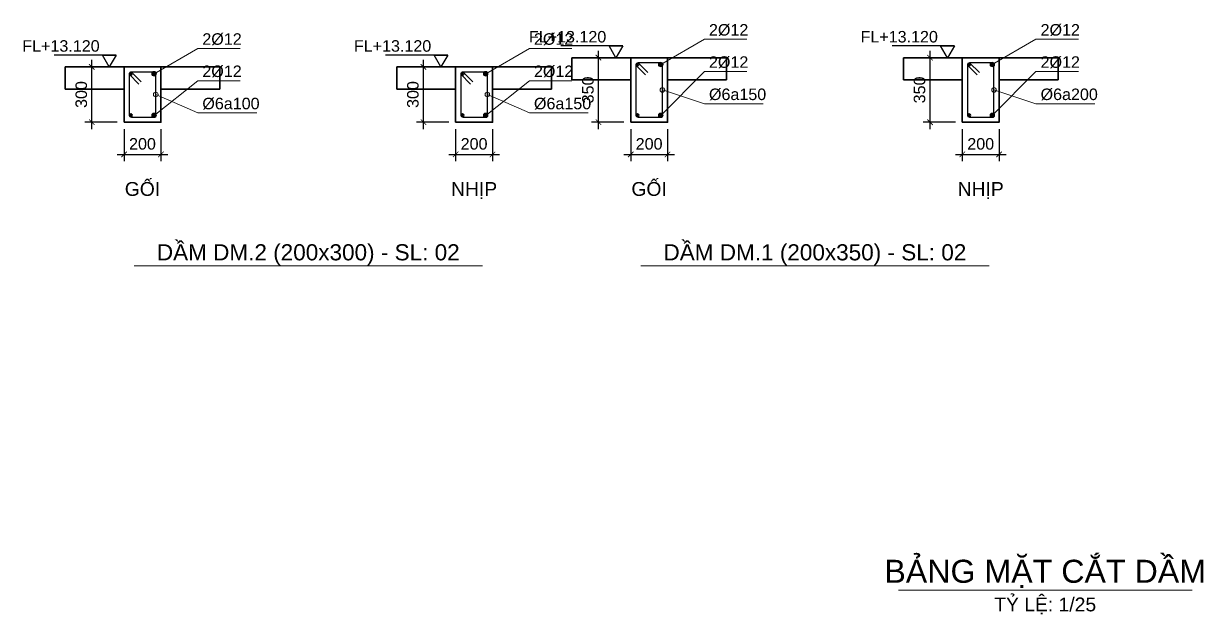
# Model space of a CAD drawing. Header units: millimetres. Extents: x 0 to 198549, y -2709 to 29882.
# Drawn here: x 127618 to 134022, y -1155 to 2052 of the extents above; entities that cross this region are included whole.
import ezdxf
from ezdxf.enums import TextEntityAlignment as Align

# ---------------------------------------------------------------- set-up
doc = ezdxf.new("R2010")
doc.units = ezdxf.units.MM
doc.header["$LTSCALE"] = 40
for name, color, linetype, lineweight in [('S-ANNO-DIMS', 1, 'Continuous', 18), ('S-ANNO-SYMB', 7, 'Continuous', 25), ('S-ANNO-TEXT', 7, 'Continuous', 18), ('S-CONC', 7, 'Continuous', 35), ('S-REBR', 1, 'Continuous', 50), ('S-REBR-STIR', 3, 'Continuous', 25)]:
    doc.layers.add(name, color=color, linetype=linetype, lineweight=lineweight)
doc.styles.add('MCP-ARIAL', font='arial.ttf')
doc.dimstyles.new('MCP-1-25', dxfattribs={"dimscale": 25, "dimtxt": 2.5, "dimasz": 1.2, "dimexe": 1.5, "dimexo": 1.5, "dimgap": 1, "dimtad": 1, "dimdec": 0, "dimdsep": 46, "dimtxsty": 'MCP-ARIAL', "dimblk": 'ARCHTICK', "dimblk1": 'ARCHTICK', "dimblk2": 'ARCHTICK', "dimcen": 0.09, "dimdle": 1.5, "dimclrd": 256, "dimclre": 256, "dimclrt": 256, "dimadec": 0, "dimazin": 0, "dimtfac": 1, "dimtdec": 4, "dimtix": 1, "dimtmove": 2, "dimatfit": 3, "dimfxl": 1, "dimtolj": 1, "dimtzin": 0, "dimarcsym": 0})

# ---------------------------------------------------------------- blocks, each defined once
blk = doc.blocks.new('_ArchTick')
at = {"color": 0, "linetype": 'ByBlock', "const_width": 0.15}
blk.add_lwpolyline([(-0.5, -0.5), (0.5, 0.5)], dxfattribs=at)
blk = doc.blocks.new('*D80')
at = {"layer": 'Defpoints', "color": 0, "transparency": 16777216}
for p in [(128163.7, 1516.7), (128363.7, 1516.7), (128363.7, 1341.7)]:
    blk.add_point(p, dxfattribs=at)
at = {"layer": 'S-ANNO-DIMS', "lineweight": -2, "transparency": 16777216}
for p, q in [((128163.7, 1479.2), (128163.7, 1304.2)), ((128363.7, 1479.2), (128363.7, 1304.2)), ((128126.2, 1341.7), (128401.2, 1341.7))]:
    blk.add_line(p, q, dxfattribs=at)
at = {"layer": 'S-ANNO-DIMS', "lineweight": -2, "transparency": 16777216, "xscale": 30, "yscale": 30, "zscale": 30, "rotation": 180}
blk.add_blockref('_ArchTick', (128163.7, 1341.7), dxfattribs=at)
at = {"layer": 'S-ANNO-DIMS', "lineweight": -2, "transparency": 16777216, "xscale": 30, "yscale": 30, "zscale": 30}
blk.add_blockref('_ArchTick', (128363.7, 1341.7), dxfattribs=at)
at = {"layer": 'S-ANNO-DIMS', "transparency": 16777216, "insert": (128263.7, 1398.6), "char_height": 62.5, "attachment_point": 5, "style": 'MCP-ARIAL'}
blk.add_mtext('\\A1;200', dxfattribs=at)
blk = doc.blocks.new('*D81')
at = {"layer": 'Defpoints', "color": 0, "transparency": 16777216}
for p in [(127988.7, 1816.7), (128163.7, 1816.7), (128163.7, 1516.7)]:
    blk.add_point(p, dxfattribs=at)
at = {"layer": 'S-ANNO-DIMS', "lineweight": -2, "transparency": 16777216}
for p, q in [((128126.2, 1816.7), (127951.2, 1816.7)), ((127988.7, 1479.2), (127988.7, 1854.2)), ((128126.2, 1516.7), (127951.2, 1516.7))]:
    blk.add_line(p, q, dxfattribs=at)
at = {"layer": 'S-ANNO-DIMS', "lineweight": -2, "transparency": 16777216, "xscale": 30, "yscale": 30, "zscale": 30}
for p, rotation in [((127988.7, 1816.7), 90), ((127988.7, 1516.7), 270)]:
    blk.add_blockref('_ArchTick', p, dxfattribs=dict(at, rotation=rotation))
at = {"layer": 'S-ANNO-DIMS', "transparency": 16777216, "insert": (127931.7, 1666.7), "char_height": 62.5, "attachment_point": 5, "rotation": 90, "style": 'MCP-ARIAL'}
blk.add_mtext('\\A1;300', dxfattribs=at)
blk = doc.blocks.new('MCP_COTE_TRAI')
blk.add_line((1.5, 2.55), (-12, 2.55))
blk.add_lwpolyline([(0, 0), (-1.5, 2.55), (1.5, 2.55)], close=True)
at = {"style": 'MCP-ARIAL'}
blk.add_attdef('COTE', text='', height=2.5, dxfattribs=at).set_placement((-2.1, 3.3), align=Align.RIGHT)
blk = doc.blocks.new('*D82')
at = {"layer": 'Defpoints', "color": 0, "transparency": 16777216}
for p in [(129963.7, 1516.7), (130163.7, 1516.7), (130163.7, 1341.7)]:
    blk.add_point(p, dxfattribs=at)
at = {"layer": 'S-ANNO-DIMS', "lineweight": -2, "transparency": 16777216}
for p, q in [((129963.7, 1479.2), (129963.7, 1304.2)), ((130163.7, 1479.2), (130163.7, 1304.2)), ((129926.2, 1341.7), (130201.2, 1341.7))]:
    blk.add_line(p, q, dxfattribs=at)
at = {"layer": 'S-ANNO-DIMS', "lineweight": -2, "transparency": 16777216, "xscale": 30, "yscale": 30, "zscale": 30, "rotation": 180}
blk.add_blockref('_ArchTick', (129963.7, 1341.7), dxfattribs=at)
at = {"layer": 'S-ANNO-DIMS', "lineweight": -2, "transparency": 16777216, "xscale": 30, "yscale": 30, "zscale": 30}
blk.add_blockref('_ArchTick', (130163.7, 1341.7), dxfattribs=at)
at = {"layer": 'S-ANNO-DIMS', "transparency": 16777216, "insert": (130063.7, 1398.6), "char_height": 62.5, "attachment_point": 5, "style": 'MCP-ARIAL'}
blk.add_mtext('\\A1;200', dxfattribs=at)
blk = doc.blocks.new('*D83')
at = {"layer": 'Defpoints', "color": 0, "transparency": 16777216}
for p in [(129788.7, 1816.7), (129963.7, 1816.7), (129963.7, 1516.7)]:
    blk.add_point(p, dxfattribs=at)
at = {"layer": 'S-ANNO-DIMS', "lineweight": -2, "transparency": 16777216}
for p, q in [((129926.2, 1816.7), (129751.2, 1816.7)), ((129788.7, 1479.2), (129788.7, 1854.2)), ((129926.2, 1516.7), (129751.2, 1516.7))]:
    blk.add_line(p, q, dxfattribs=at)
at = {"layer": 'S-ANNO-DIMS', "lineweight": -2, "transparency": 16777216, "xscale": 30, "yscale": 30, "zscale": 30}
for p, rotation in [((129788.7, 1816.7), 90), ((129788.7, 1516.7), 270)]:
    blk.add_blockref('_ArchTick', p, dxfattribs=dict(at, rotation=rotation))
at = {"layer": 'S-ANNO-DIMS', "transparency": 16777216, "insert": (129731.7, 1666.7), "char_height": 62.5, "attachment_point": 5, "rotation": 90, "style": 'MCP-ARIAL'}
blk.add_mtext('\\A1;300', dxfattribs=at)
blk = doc.blocks.new('*D84')
at = {"layer": 'Defpoints', "color": 0, "transparency": 16777216}
for p in [(130913.7, 1516.7), (131113.7, 1516.7), (131113.7, 1341.7)]:
    blk.add_point(p, dxfattribs=at)
at = {"layer": 'S-ANNO-DIMS', "lineweight": -2, "transparency": 16777216}
for p, q in [((130913.7, 1479.2), (130913.7, 1304.2)), ((131113.7, 1479.2), (131113.7, 1304.2)), ((130876.2, 1341.7), (131151.2, 1341.7))]:
    blk.add_line(p, q, dxfattribs=at)
at = {"layer": 'S-ANNO-DIMS', "lineweight": -2, "transparency": 16777216, "xscale": 30, "yscale": 30, "zscale": 30, "rotation": 180}
blk.add_blockref('_ArchTick', (130913.7, 1341.7), dxfattribs=at)
at = {"layer": 'S-ANNO-DIMS', "lineweight": -2, "transparency": 16777216, "xscale": 30, "yscale": 30, "zscale": 30}
blk.add_blockref('_ArchTick', (131113.7, 1341.7), dxfattribs=at)
at = {"layer": 'S-ANNO-DIMS', "transparency": 16777216, "insert": (131013.7, 1398.6), "char_height": 62.5, "attachment_point": 5, "style": 'MCP-ARIAL'}
blk.add_mtext('\\A1;200', dxfattribs=at)
blk = doc.blocks.new('*D85')
at = {"layer": 'Defpoints', "color": 0, "transparency": 16777216}
for p in [(130738.7, 1866.7), (130913.7, 1866.7), (130913.7, 1516.7)]:
    blk.add_point(p, dxfattribs=at)
at = {"layer": 'S-ANNO-DIMS', "lineweight": -2, "transparency": 16777216}
for p, q in [((130876.2, 1866.7), (130701.2, 1866.7)), ((130738.7, 1479.2), (130738.7, 1904.2)), ((130876.2, 1516.7), (130701.2, 1516.7))]:
    blk.add_line(p, q, dxfattribs=at)
at = {"layer": 'S-ANNO-DIMS', "lineweight": -2, "transparency": 16777216, "xscale": 30, "yscale": 30, "zscale": 30}
for p, rotation in [((130738.7, 1866.7), 90), ((130738.7, 1516.7), 270)]:
    blk.add_blockref('_ArchTick', p, dxfattribs=dict(at, rotation=rotation))
at = {"layer": 'S-ANNO-DIMS', "transparency": 16777216, "insert": (130681.7, 1691.7), "char_height": 62.5, "attachment_point": 5, "rotation": 90, "style": 'MCP-ARIAL'}
blk.add_mtext('\\A1;350', dxfattribs=at)
blk = doc.blocks.new('*D86')
at = {"layer": 'Defpoints', "color": 0, "transparency": 16777216}
for p in [(132713.7, 1516.7), (132913.7, 1516.7), (132913.7, 1341.7)]:
    blk.add_point(p, dxfattribs=at)
at = {"layer": 'S-ANNO-DIMS', "lineweight": -2, "transparency": 16777216}
for p, q in [((132713.7, 1479.2), (132713.7, 1304.2)), ((132913.7, 1479.2), (132913.7, 1304.2)), ((132676.2, 1341.7), (132951.2, 1341.7))]:
    blk.add_line(p, q, dxfattribs=at)
at = {"layer": 'S-ANNO-DIMS', "lineweight": -2, "transparency": 16777216, "xscale": 30, "yscale": 30, "zscale": 30, "rotation": 180}
blk.add_blockref('_ArchTick', (132713.7, 1341.7), dxfattribs=at)
at = {"layer": 'S-ANNO-DIMS', "lineweight": -2, "transparency": 16777216, "xscale": 30, "yscale": 30, "zscale": 30}
blk.add_blockref('_ArchTick', (132913.7, 1341.7), dxfattribs=at)
at = {"layer": 'S-ANNO-DIMS', "transparency": 16777216, "insert": (132813.7, 1398.6), "char_height": 62.5, "attachment_point": 5, "style": 'MCP-ARIAL'}
blk.add_mtext('\\A1;200', dxfattribs=at)
blk = doc.blocks.new('*D87')
at = {"layer": 'Defpoints', "color": 0, "transparency": 16777216}
for p in [(132538.7, 1866.7), (132713.7, 1866.7), (132713.7, 1516.7)]:
    blk.add_point(p, dxfattribs=at)
at = {"layer": 'S-ANNO-DIMS', "lineweight": -2, "transparency": 16777216}
for p, q in [((132676.2, 1866.7), (132501.2, 1866.7)), ((132538.7, 1479.2), (132538.7, 1904.2)), ((132676.2, 1516.7), (132501.2, 1516.7))]:
    blk.add_line(p, q, dxfattribs=at)
at = {"layer": 'S-ANNO-DIMS', "lineweight": -2, "transparency": 16777216, "xscale": 30, "yscale": 30, "zscale": 30}
for p, rotation in [((132538.7, 1866.7), 90), ((132538.7, 1516.7), 270)]:
    blk.add_blockref('_ArchTick', p, dxfattribs=dict(at, rotation=rotation))
at = {"layer": 'S-ANNO-DIMS', "transparency": 16777216, "insert": (132481.7, 1691.7), "char_height": 62.5, "attachment_point": 5, "rotation": 90, "style": 'MCP-ARIAL'}
blk.add_mtext('\\A1;350', dxfattribs=at)

msp = doc.modelspace()

# ---------------------------------------------------------------- hatches: boundary and pattern name
at = {"layer": 'S-REBR'}
for points in [[(130956.662, 1829.656), (130955.862, 1832.656), (130953.662, 1834.856), (130950.662, 1835.656), (130947.662, 1834.856), (130945.462, 1832.656), (130944.662, 1829.656), (130945.462, 1826.656), (130947.662, 1824.456), (130950.662, 1823.656), (130953.662, 1824.456), (130955.862, 1826.656)], [(131082.662, 1829.656), (131081.862, 1832.656), (131079.662, 1834.856), (131076.662, 1835.656), (131073.662, 1834.856), (131071.462, 1832.656), (131070.662, 1829.656), (131071.462, 1826.656), (131073.662, 1824.456), (131076.662, 1823.656), (131079.662, 1824.456), (131081.862, 1826.656)], [(132756.662, 1829.656), (132755.862, 1832.656), (132753.662, 1834.856), (132750.662, 1835.656), (132747.662, 1834.856), (132745.462, 1832.656), (132744.662, 1829.656), (132745.462, 1826.656), (132747.662, 1824.456), (132750.662, 1823.656), (132753.662, 1824.456), (132755.862, 1826.656)], [(132882.662, 1829.656), (132881.862, 1832.656), (132879.662, 1834.856), (132876.662, 1835.656), (132873.662, 1834.856), (132871.462, 1832.656), (132870.662, 1829.656), (132871.462, 1826.656), (132873.662, 1824.456), (132876.662, 1823.656), (132879.662, 1824.456), (132881.862, 1826.656)], [(128206.662, 1779.656), (128205.862, 1782.656), (128203.662, 1784.856), (128200.662, 1785.656), (128197.662, 1784.856), (128195.462, 1782.656), (128194.662, 1779.656), (128195.462, 1776.656), (128197.662, 1774.456), (128200.662, 1773.656), (128203.662, 1774.456), (128205.862, 1776.656)], [(128332.662, 1779.656), (128331.862, 1782.656), (128329.662, 1784.856), (128326.662, 1785.656), (128323.662, 1784.856), (128321.462, 1782.656), (128320.662, 1779.656), (128321.462, 1776.656), (128323.662, 1774.456), (128326.662, 1773.656), (128329.662, 1774.456), (128331.862, 1776.656)], [(130006.662, 1779.656), (130005.862, 1782.656), (130003.662, 1784.856), (130000.662, 1785.656), (129997.662, 1784.856), (129995.462, 1782.656), (129994.662, 1779.656), (129995.462, 1776.656), (129997.662, 1774.456), (130000.662, 1773.656), (130003.662, 1774.456), (130005.862, 1776.656)], [(130132.662, 1779.656), (130131.862, 1782.656), (130129.662, 1784.856), (130126.662, 1785.656), (130123.662, 1784.856), (130121.462, 1782.656), (130120.662, 1779.656), (130121.462, 1776.656), (130123.662, 1774.456), (130126.662, 1773.656), (130129.662, 1774.456), (130131.862, 1776.656)], [(128206.662, 1553.656), (128205.862, 1556.656), (128203.662, 1558.856), (128200.662, 1559.656), (128197.662, 1558.856), (128195.462, 1556.656), (128194.662, 1553.656), (128195.462, 1550.656), (128197.662, 1548.456), (128200.662, 1547.656), (128203.662, 1548.456), (128205.862, 1550.656)], [(128332.662, 1553.656), (128331.862, 1556.656), (128329.662, 1558.856), (128326.662, 1559.656), (128323.662, 1558.856), (128321.462, 1556.656), (128320.662, 1553.656), (128321.462, 1550.656), (128323.662, 1548.456), (128326.662, 1547.656), (128329.662, 1548.456), (128331.862, 1550.656)], [(130006.662, 1553.656), (130005.862, 1556.656), (130003.662, 1558.856), (130000.662, 1559.656), (129997.662, 1558.856), (129995.462, 1556.656), (129994.662, 1553.656), (129995.462, 1550.656), (129997.662, 1548.456), (130000.662, 1547.656), (130003.662, 1548.456), (130005.862, 1550.656)], [(130132.662, 1553.656), (130131.862, 1556.656), (130129.662, 1558.856), (130126.662, 1559.656), (130123.662, 1558.856), (130121.462, 1556.656), (130120.662, 1553.656), (130121.462, 1550.656), (130123.662, 1548.456), (130126.662, 1547.656), (130129.662, 1548.456), (130131.862, 1550.656)], [(130956.662, 1553.656), (130955.862, 1556.656), (130953.662, 1558.856), (130950.662, 1559.656), (130947.662, 1558.856), (130945.462, 1556.656), (130944.662, 1553.656), (130945.462, 1550.656), (130947.662, 1548.456), (130950.662, 1547.656), (130953.662, 1548.456), (130955.862, 1550.656)], [(131082.662, 1553.656), (131081.862, 1556.656), (131079.662, 1558.856), (131076.662, 1559.656), (131073.662, 1558.856), (131071.462, 1556.656), (131070.662, 1553.656), (131071.462, 1550.656), (131073.662, 1548.456), (131076.662, 1547.656), (131079.662, 1548.456), (131081.862, 1550.656)], [(132756.662, 1553.656), (132755.862, 1556.656), (132753.662, 1558.856), (132750.662, 1559.656), (132747.662, 1558.856), (132745.462, 1556.656), (132744.662, 1553.656), (132745.462, 1550.656), (132747.662, 1548.456), (132750.662, 1547.656), (132753.662, 1548.456), (132755.862, 1550.656)], [(132882.662, 1553.656), (132881.862, 1556.656), (132879.662, 1558.856), (132876.662, 1559.656), (132873.662, 1558.856), (132871.462, 1556.656), (132870.662, 1553.656), (132871.462, 1550.656), (132873.662, 1548.456), (132876.662, 1547.656), (132879.662, 1548.456), (132881.862, 1550.656)]]:
    msp.add_hatch(color=256, dxfattribs=at).paths.add_polyline_path(points, flags=16)

# ---------------------------------------------------------------- linework, layer by layer
at = {"layer": 'S-ANNO-TEXT'}
for p, q in [((128218.662, 736.656), (130108.662, 736.656)), ((130968.662, 736.656), (132858.662, 736.656)), ((132366.792, -1023.344), (133960.542, -1023.344))]:
    msp.add_line(p, q, dxfattribs=at)
for points in [[(131076.662, 1829.656), (131313.662, 1966.656), (131543.662, 1966.656)], [(132876.662, 1829.656), (133113.662, 1966.656), (133343.662, 1966.656)], [(128326.662, 1779.656), (128563.662, 1916.656), (128793.662, 1916.656)], [(130126.662, 1779.656), (130363.662, 1916.656), (130593.662, 1916.656)], [(128326.662, 1553.656), (128563.662, 1741.656), (128793.662, 1741.656)], [(130126.662, 1553.656), (130363.662, 1741.656), (130593.662, 1741.656)], [(131076.662, 1553.656), (131313.662, 1791.656), (131543.662, 1791.656)], [(132876.662, 1553.656), (133113.662, 1791.656), (133343.662, 1791.656)], [(128335.662, 1666.656), (128563.662, 1566.656), (128883.662, 1566.656)], [(130135.662, 1666.656), (130363.662, 1566.656), (130683.662, 1566.656)], [(131085.662, 1691.656), (131313.662, 1616.656), (131633.662, 1616.656)], [(132885.662, 1691.656), (133113.662, 1616.656), (133433.662, 1616.656)]]:
    msp.add_lwpolyline(points, dxfattribs=at)
for centre in [(131076.662, 1829.656), (132876.662, 1829.656), (128326.662, 1779.656), (130126.662, 1779.656), (128335.662, 1666.656), (130135.662, 1666.656), (131085.662, 1691.656), (132885.662, 1691.656), (128326.662, 1553.656), (130126.662, 1553.656), (131076.662, 1553.656), (132876.662, 1553.656)]:
    msp.add_circle(centre, 12.5, dxfattribs=at)
at = {"layer": 'S-CONC'}
for p, q in [((130593.662, 1866.656), (130913.662, 1866.656)), ((130593.662, 1746.656), (130593.662, 1866.656)), ((131113.662, 1866.656), (131433.662, 1866.656)), ((131433.662, 1746.656), (131433.662, 1866.656)), ((132393.662, 1866.656), (132713.662, 1866.656)), ((132393.662, 1746.656), (132393.662, 1866.656)), ((132913.662, 1866.656), (133233.662, 1866.656)), ((133233.662, 1746.656), (133233.662, 1866.656)), ((127843.662, 1816.656), (128163.662, 1816.656)), ((127843.662, 1696.656), (127843.662, 1816.656)), ((128363.662, 1816.656), (128683.662, 1816.656)), ((128683.662, 1696.656), (128683.662, 1816.656)), ((129643.662, 1816.656), (129963.662, 1816.656)), ((129643.662, 1696.656), (129643.662, 1816.656)), ((130163.662, 1816.656), (130483.662, 1816.656)), ((130483.662, 1696.656), (130483.662, 1816.656)), ((130593.662, 1746.656), (130913.662, 1746.656)), ((131113.662, 1746.656), (131433.662, 1746.656)), ((132393.662, 1746.656), (132713.662, 1746.656)), ((132913.662, 1746.656), (133233.662, 1746.656)), ((127843.662, 1696.656), (128163.662, 1696.656)), ((128363.662, 1696.656), (128683.662, 1696.656)), ((129643.662, 1696.656), (129963.662, 1696.656)), ((130163.662, 1696.656), (130483.662, 1696.656))]:
    msp.add_line(p, q, dxfattribs=at)
for points in [[(130913.662, 1516.656), (131113.662, 1516.656), (131113.662, 1866.656), (130913.662, 1866.656)], [(132713.662, 1516.656), (132913.662, 1516.656), (132913.662, 1866.656), (132713.662, 1866.656)], [(128163.662, 1516.656), (128363.662, 1516.656), (128363.662, 1816.656), (128163.662, 1816.656)], [(129963.662, 1516.656), (130163.662, 1516.656), (130163.662, 1816.656), (129963.662, 1816.656)]]:
    msp.add_lwpolyline(points, close=True, dxfattribs=at)
at = {"layer": 'S-REBR'}
for centre in [(130950.662, 1829.656), (131076.662, 1829.656), (132750.662, 1829.656), (132876.662, 1829.656), (128200.662, 1779.656), (128326.662, 1779.656), (130000.662, 1779.656), (130126.662, 1779.656), (128200.662, 1553.656), (128326.662, 1553.656), (130000.662, 1553.656), (130126.662, 1553.656), (130950.662, 1553.656), (131076.662, 1553.656), (132750.662, 1553.656), (132876.662, 1553.656)]:
    msp.add_circle(centre, 6, dxfattribs=at)
at = {"layer": 'S-REBR-STIR'}
for p, q in [((130941.662, 1826.656), (130994.692, 1773.626)), ((130953.662, 1838.656), (131006.692, 1785.626)), ((132741.662, 1826.656), (132794.692, 1773.626)), ((132753.662, 1838.656), (132806.692, 1785.626)), ((128191.662, 1776.656), (128244.692, 1723.626)), ((128203.662, 1788.656), (128256.692, 1735.626)), ((129991.662, 1776.656), (130044.692, 1723.626)), ((130003.662, 1788.656), (130056.692, 1735.626))]:
    msp.add_line(p, q, dxfattribs=at)
for points in [[(130953.662, 1544.656), (131073.662, 1544.656, 0.41421356), (131085.662, 1556.656), (131085.662, 1826.656, 0.41421356), (131073.662, 1838.656), (130953.662, 1838.656, 0.41421356), (130941.662, 1826.656), (130941.662, 1556.656, 0.41421356)], [(132753.662, 1544.656), (132873.662, 1544.656, 0.41421356), (132885.662, 1556.656), (132885.662, 1826.656, 0.41421356), (132873.662, 1838.656), (132753.662, 1838.656, 0.41421356), (132741.662, 1826.656), (132741.662, 1556.656, 0.41421356)], [(128203.662, 1544.656), (128323.662, 1544.656, 0.41421356), (128335.662, 1556.656), (128335.662, 1776.656, 0.41421356), (128323.662, 1788.656), (128203.662, 1788.656, 0.41421356), (128191.662, 1776.656), (128191.662, 1556.656, 0.41421356)], [(130003.662, 1544.656), (130123.662, 1544.656, 0.41421356), (130135.662, 1556.656), (130135.662, 1776.656, 0.41421356), (130123.662, 1788.656), (130003.662, 1788.656, 0.41421356), (129991.662, 1776.656), (129991.662, 1556.656, 0.41421356)]]:
    msp.add_lwpolyline(points, format="xyb", close=True, dxfattribs=at)

# ---------------------------------------------------------------- block references
at = {"layer": 'S-ANNO-SYMB', "xscale": 25, "yscale": 25, "zscale": 25}
for p in [(130833.662, 1866.656), (132633.662, 1866.656), (128083.662, 1816.656), (129883.662, 1816.656)]:
    msp.add_blockref('MCP_COTE_TRAI', p, dxfattribs=at).add_auto_attribs({'COTE': 'FL+13.120'})

# ---------------------------------------------------------------- texts
at = {"layer": 'S-ANNO-TEXT', "style": 'MCP-ARIAL'}
for s, p in [('2Ø12', (131338.662, 1986.656)), ('2Ø12', (133138.662, 1986.656)), ('2Ø12', (128588.662, 1936.656)), ('2Ø12', (130388.662, 1936.656)), ('2Ø12', (131338.662, 1811.656)), ('2Ø12', (133138.662, 1811.656)), ('2Ø12', (128588.662, 1761.656)), ('2Ø12', (130388.662, 1761.656)), ('Ø6a150', (131338.662, 1636.656)), ('Ø6a200', (133138.662, 1636.656)), ('Ø6a100', (128588.662, 1586.656)), ('Ø6a150', (130388.662, 1586.656))]:
    msp.add_text(s, height=62.5, dxfattribs=at).set_placement(p)
for s, height, p in [('GỐI', 75, (128263.662, 1116.656)), ('NHỊP', 75, (130063.662, 1116.656)), ('GỐI', 75, (131013.662, 1116.656)), ('NHỊP', 75, (132813.662, 1116.656)), ('DẦM DM.2 (200x300) - SL: 02', 87.5, (129163.662, 766.656)), ('DẦM DM.1 (200x350) - SL: 02', 87.5, (131913.662, 766.656)), ('BẢNG MẶT CẮT DẦM', 125, (133163.662, -983.344)), ('TỶ LỆ: 1/25', 75, (133163.662, -1138.344))]:
    msp.add_text(s, height=height, dxfattribs=at).set_placement(p, align=Align.CENTER)

# ---------------------------------------------------------------- dimensions: what is measured, and where the dimension line sits
at = {"layer": 'S-ANNO-DIMS'}
for base, p1, p2, picture, middle in [((130738.662, 1866.656), (130913.662, 1516.656), (130913.662, 1866.656), '*D85', (130681.73, 1691.656)), ((132538.662, 1866.656), (132713.662, 1516.656), (132713.662, 1866.656), '*D87', (132481.73, 1691.656)), ((127988.662, 1816.656), (128163.662, 1516.656), (128163.662, 1816.656), '*D81', (127931.73, 1666.656)), ((129788.662, 1816.656), (129963.662, 1516.656), (129963.662, 1816.656), '*D83', (129731.73, 1666.656))]:
    dim = msp.add_linear_dim(base=base, p1=p1, p2=p2, angle=90, dimstyle='MCP-1-25', dxfattribs=at)
    dim.commit()
    dim.dimension.update_dxf_attribs({"geometry": picture, "text_midpoint": middle})
for base, p1, p2, picture, middle in [((128363.662, 1341.656), (128163.662, 1516.656), (128363.662, 1516.656), '*D80', (128263.662, 1398.567)), ((130163.662, 1341.656), (129963.662, 1516.656), (130163.662, 1516.656), '*D82', (130063.662, 1398.567)), ((131113.662, 1341.656), (130913.662, 1516.656), (131113.662, 1516.656), '*D84', (131013.662, 1398.567)), ((132913.662, 1341.656), (132713.662, 1516.656), (132913.662, 1516.656), '*D86', (132813.662, 1398.567))]:
    dim = msp.add_linear_dim(base=base, p1=p1, p2=p2, dimstyle='MCP-1-25', dxfattribs=at)
    dim.commit()
    dim.dimension.update_dxf_attribs({"geometry": picture, "text_midpoint": middle})

doc.saveas('drawing.dxf')
